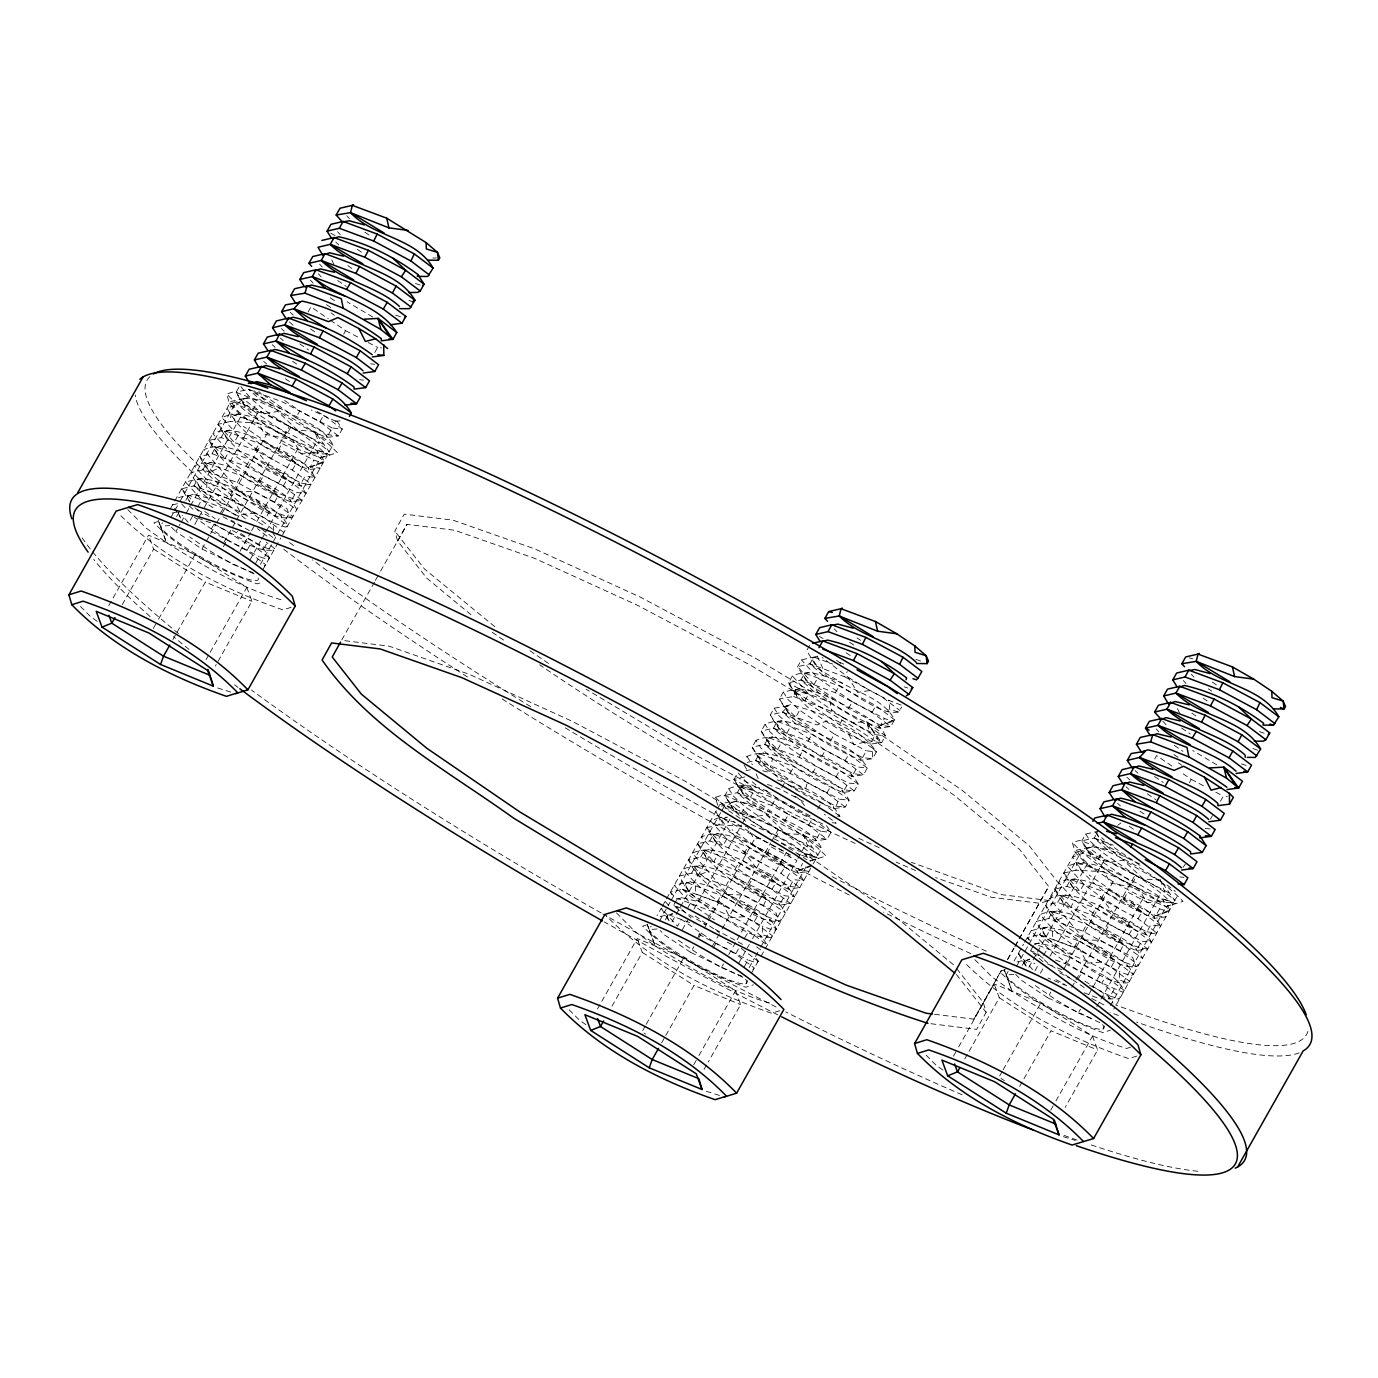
<?xml version="1.0" encoding="UTF-8"?>
<svg xmlns="http://www.w3.org/2000/svg" width="1378" height="1378" viewBox="0 0 1378 1378"><rect width="100%" height="100%" fill="white"/><g stroke="black" fill="none" stroke-linecap="round" stroke-linejoin="round"><path stroke-width="0.75" stroke-dasharray="5 3.75" d="M273.636 531.305L273.654 522.83C245.008 507.724 214.486 492.153 194.574 465.85C211.54 457.996 228.886 466.487 244.629 473.136C262.733 483.592 286.503 489.862 296.77 509.619L244.629 473.136M733.337 876.494L785.477 912.959C775.194 893.202 751.423 886.932 733.337 876.494C717.593 869.828 700.248 861.353 683.281 869.208C703.176 895.493 733.699 911.082 762.344 926.171L762.327 934.646L771.06 937.453L772.541 935.869L754.111 921.934L717.37 902.194L682.713 889.258L670.345 892.1L673.325 897.044M1090.325 921.865L1142.465 958.33C1132.182 938.573 1108.412 932.303 1090.325 921.865C1074.564 915.199 1057.219 906.724 1040.269 914.579C1060.164 940.864 1090.687 956.453 1119.332 971.542L1119.315 980.016L1128.048 982.824L1129.529 981.239L1111.099 967.304L1074.34 947.582L1039.684 934.629L1027.333 937.488L1029.314 940.778M235.655 515.32C218.172 504.176 199.569 492.256 190.732 472.654L202.979 469.777L237.361 482.576L274.584 502.522L292.928 516.423L290.551 517.87C270.57 519.454 254.585 503.642 237.929 495.012C222.96 484.677 207.355 473.791 199.827 456.566L212.005 453.672L246.145 466.332L283.213 486.141L302.023 500.317L290.448 501.85C259.529 488.363 225.561 471.207 208.922 440.46L221.135 437.567L255.326 450.261L292.343 470.07L311.118 484.229L299.526 485.745C268.607 472.258 234.656 455.119 218.017 424.355L230.264 421.479L231.056 414.089C253.001 413.142 272.672 425.94 291.929 434.776C303.763 442.062 318.146 447.712 324.054 461.32L322.521 462.905L310.257 467.004L278.39 450.33L243.406 426.336M771.06 937.453C750.7 939.107 734.422 923.363 717.525 914.458C702.556 904.123 686.967 893.237 679.44 876.012L691.687 873.118L726.051 885.916L763.274 905.88L781.636 919.763L779.242 921.21C759.261 922.795 743.276 906.982 726.619 898.353C711.651 888.035 696.045 877.131 688.518 859.906L700.696 857.013L734.836 869.673L771.904 889.482L790.714 903.675L779.138 905.191C748.22 891.704 714.269 874.565 697.612 843.801L709.825 840.924L744.017 853.602L781.05 873.411L799.808 887.57L788.233 889.086C757.314 875.598 723.347 858.46 706.707 827.696L718.971 824.819L719.747 817.43L727.308 817.188L721.331 819.221C737.178 845.196 770.009 861.009 797.311 872.997L808.903 871.464C780.086 866.538 755.799 846.023 732.114 829.677M1128.048 982.824C1107.688 984.478 1091.41 968.734 1074.513 959.829C1059.544 949.511 1043.938 938.607 1036.428 921.382L1048.675 918.506L1083.039 931.287L1120.262 951.251L1138.624 965.134L1136.23 966.581C1116.249 968.166 1100.264 952.353 1083.608 943.723C1068.639 933.406 1053.033 922.519 1045.506 905.277L1057.684 902.383L1091.824 915.044L1128.892 934.852L1147.702 949.046L1136.127 950.562C1105.208 937.074 1071.24 919.936 1054.601 889.172L1066.813 886.295L1101.005 898.973L1138.039 918.781L1156.797 932.94L1145.221 934.456C1114.302 920.969 1080.335 903.83 1063.695 873.066L1075.96 870.19L1076.735 862.8C1098.679 861.87 1118.35 874.651 1137.608 883.487C1149.441 890.791 1163.824 896.423 1169.733 910.031L1168.199 911.616L1155.935 915.715L1124.069 899.042L1089.085 875.047M747.221 762.361L755.557 760.467L790.007 773.351L826.817 793.108L845.265 807.06L835.929 806.199L805.269 790.352L770.681 767.029L772.541 758.641L760.897 748.013L755.988 740.382C772.955 732.562 790.3 741.002 806.044 747.668C824.147 758.124 847.918 764.394 858.184 784.151L854.343 790.955L842.768 792.488C811.849 779.001 777.898 761.845 761.242 731.098L765.083 724.294C782.049 716.439 799.395 724.914 815.121 731.563C833.225 742.019 857.013 748.288 867.279 768.046L863.438 774.849L851.862 776.382C820.943 762.895 786.976 745.739 770.336 714.993L774.178 708.189L788.457 705.794L782.497 712.099L770.336 714.993L775.211 722.589L786.821 733.217L821.598 757.039L853.499 773.747L863.438 774.849L844.99 760.897L808.042 741.088L773.454 728.204L761.242 731.098L766.151 738.711L777.778 749.339L812.589 773.196L844.438 789.852L854.343 790.955L835.998 777.054L799.257 757.332L764.721 744.378L752.147 747.186C768.803 777.95 802.754 795.089 833.673 808.576L845.265 807.06L849.106 800.256C838.823 780.499 815.053 774.212 796.949 763.774C781.171 756.987 763.929 748.822 746.91 756.488L744.981 759.898M772.541 758.641L807.336 782.497L805.269 790.352L790.266 785.649M697.923 937.574L700.851 930.891M788.371 713.718L784.96 706.518L790.92 704.485C820.358 713.081 858.735 725.379 876.374 751.94L872.532 758.761L860.957 760.277C830.038 746.79 796.071 729.651 779.431 698.887L793.711 696.493L795.778 689.258C816.258 687.984 835.085 701.385 853.326 709.291C865.16 716.594 879.543 722.244 885.468 735.852L881.627 742.656L870.035 744.172C839.116 730.684 805.165 713.546 788.509 682.782L792.35 675.978C809.334 668.192 826.645 676.546 842.389 683.264C860.492 693.702 884.28 699.99 894.546 719.747L890.705 726.55L879.13 728.084C848.211 714.579 814.26 697.44 797.604 666.694L801.445 659.89L818.188 656.169L812.245 658.202C822.27 678.579 845.679 688.19 863.593 700.627C874.496 706.087 885.468 713.993 898.335 712.03L901.729 707.052M835.929 806.199L839.202 799.154L849.106 800.256L830.745 786.356L794.004 766.633L759.467 753.68L755.557 760.467C778.983 785.098 822.098 785.202 840.012 816.362L836.274 816.017M274.584 502.522L277.96 495.443L264.662 483.075M763.274 905.88L766.65 898.783L753.353 886.416M1120.262 951.251L1123.638 944.154L1110.341 931.786M262.922 524.932C241.098 511.979 218.292 499.318 193.161 494.357L187.184 496.373L189.733 501.781L181.655 488.759L194.005 485.9L228.662 498.853L232.107 491.86L269.33 511.824L287.692 525.724L285.298 527.154L273.654 522.83M717.37 902.194L720.815 895.218L758.021 915.164L776.382 929.065L773.988 930.512L762.344 926.171M1074.34 947.582L1077.803 940.588L1115.009 960.535L1133.371 974.435L1130.976 975.882L1119.332 971.542M278.39 450.33L281.887 443.32L313.857 460.097L322.521 462.905M767.081 853.671L770.578 846.66L796.897 860.475L750.355 942.569M1124.069 899.042L1127.566 892.031L1159.535 908.808L1168.199 911.616M745.636 821.357L733.819 810.333L724.88 795.502L737.282 792.643L771.646 805.475L808.524 825.233L827.076 839.254C797.724 835.447 774.918 812.245 750.407 797.569L753.973 790.541L737.816 772.593L733.974 779.397C750.631 810.161 784.582 827.3 815.5 840.787L827.076 839.254L830.917 832.45L825.56 824.113M237.361 482.576L240.892 475.617L277.96 495.443M777.76 756.126L764.721 744.378L768.218 737.506L802.788 750.373L839.736 770.199L858.184 784.151L848.245 783.031L816.344 766.34L781.584 742.501L769.957 731.89L765.083 724.294M726.051 885.916L729.582 878.975L766.65 898.783M799.257 757.332L802.788 750.373M1083.039 931.287L1086.57 924.345L1123.638 944.154M323.107 444.06C293.256 428.679 260.029 413.073 240.03 385.358L236.189 392.162C247.248 416.087 271.828 428.679 293.066 442.183C303.952 447.643 314.925 455.55 327.775 453.603L333.132 445.215C322.865 425.457 299.095 419.188 280.991 408.732C268.899 404.874 256.429 396.347 243.338 398.604L236.31 404.787L227.094 408.25C243.751 439.014 277.701 456.152 308.62 469.64L320.213 468.124L310.257 467.004L313.857 460.097M811.229 866.245L798.947 870.345L802.547 863.438M1139.417 863.765C1123.518 856.754 1106.81 845.885 1089.016 847.315L1081.988 853.516L1072.773 856.978C1089.43 887.725 1123.38 904.864 1154.299 918.368L1165.891 916.835L1155.935 915.715L1159.535 908.808M793.711 696.493L831.916 711.582L852.775 722.554L866.779 721.745L881.627 742.656L871.568 741.485L839.529 724.69L804.873 700.885L793.332 690.309L788.509 682.782L801.031 679.974L835.275 692.755L872.016 712.443L890.705 726.55L880.611 725.362L848.538 708.533L813.898 684.745L797.604 666.694L809.919 663.817L844.559 676.753L847.281 671.568M290.81 427.111L287.141 434.018L252.622 410.334L241.098 399.792L236.189 392.162L248.591 389.302L282.938 402.118L319.834 421.892L338.385 435.913L342.226 429.109L335.801 419.101L335.887 421.341L343.622 420.324M814.122 691.704L801.031 679.974L804.683 673.119L839.305 686.037L875.874 705.657L894.546 719.747L893.099 721.331L880.611 725.362L884.4 718.541L893.099 721.331M728.721 788.698L733.63 796.312L745.154 806.871L779.5 830.452L775.831 837.359L741.312 813.675L729.789 803.133L724.88 795.502L728.721 788.698C742.914 782.428 757.762 786.614 771.094 792.918M1085.709 834.069L1090.618 841.682L1102.142 852.241L1136.488 875.822L1132.819 882.73L1098.3 859.045L1086.777 848.504L1081.868 840.873L1085.709 834.069L1098.145 831.227L1094.27 838.031L1081.868 840.873C1092.926 864.798 1117.506 877.39 1138.745 890.894C1149.648 896.355 1160.603 904.261 1173.453 902.314L1178.81 893.926M254.224 390.887C275.032 410.765 299.853 427.214 326.81 437.446L338.385 435.913L328.36 434.759L296.063 417.81L299.749 410.92L282.507 399.052M343.742 334.096L345.585 330.651L329.997 319.937M784.754 821.167L788.44 814.26L753.973 790.541L733.974 779.397L746.411 776.555M795.95 723.915L782.497 712.099L817.12 724.983L826.662 720.883L847.522 731.839L872.412 747.996L872.532 758.761L862.542 757.624L830.607 740.899L834.276 733.992L799.619 710.187L788.078 699.611L783.272 692.083L795.778 689.258L830.021 702.057L831.916 711.582M1189.421 782.807L1191.264 779.362L1180.86 772.231M207.268 497.699L194.005 485.9L197.743 479.079C218.361 477.839 237.223 491.188 255.585 499.18C267.401 506.484 281.784 512.116 287.692 525.724M308.104 311.996L310.928 306.846L328.257 318.749M695.959 901.04L681.852 897.698L677.459 898.542L712.116 911.495L748.857 931.218L767.288 945.17C749.339 913.993 706.225 913.855 682.713 889.258L686.433 882.42C707.052 881.179 725.913 894.529 744.275 902.521C756.091 909.825 770.474 915.457 776.382 929.065M830.607 740.899L795.864 717.077L799.619 710.187M835.998 777.054L839.736 770.199M1077.803 940.588L1043.422 927.79L1031.175 930.667C1054.738 959.381 1088.758 978.466 1122.794 992.126L1124.276 990.541C1106.327 959.364 1063.213 959.226 1039.684 934.629L1043.422 927.79C1064.04 926.55 1082.901 939.917 1101.263 947.892C1113.08 955.195 1127.462 960.828 1133.371 974.435M1154.73 759.002L1156.607 755.557L1172.196 766.271M223.425 546.687L227.181 539.831L194.35 517.25M713.063 948.322L715.888 943.172L681.318 919.402L677.528 926.257L661.251 908.205L657.048 915.664M821.598 757.039L825.353 750.183L790.627 726.361L779.018 715.75L774.178 708.189M839.529 724.69L843.284 717.835L808.662 694.047L788.509 682.782M848.538 708.533L852.293 701.678L817.705 677.907L801.445 659.89M1078.113 979.241L1081.868 972.386M812.589 773.196L816.344 766.34M374.799 352.561L377.624 347.445L381.637 347.911M862.542 757.624L866.314 750.786L876.374 751.94L872.412 747.996M1220.477 801.29L1223.302 796.157L1227.316 796.622M202.979 469.777L206.752 462.956L240.892 475.617M192.627 516.061L188.82 522.899L182.051 515.389M197.864 506.759L201.653 499.921L185.496 481.955L197.743 479.079L232.107 491.86M310.257 467.004L324.054 461.32C297.252 438.841 264.369 424.114 231.056 414.089L221.858 417.551L238.17 435.62L254.585 447.764L268.882 466.177L301.214 483.127L305.003 476.288L314.959 477.408C304.676 457.651 280.923 451.381 262.819 440.943C247.058 434.242 229.73 425.836 212.763 433.657L228.937 451.605L263.629 475.479L295.977 492.428L305.864 493.513C295.598 473.756 271.828 467.486 253.724 457.048C237.981 450.365 220.635 441.925 203.668 449.762L239.324 491.257L260.476 504.055L278.907 513.529L290.551 517.87L286.831 508.499L254.534 491.567L239.324 491.257L211.919 471.104L199.827 456.566M328.36 434.759L332.132 427.938L342.226 429.109L323.727 415.123L314.511 410.179M691.687 873.118L695.442 866.297L729.582 878.975M687.519 908.395L690.361 903.262L674.186 885.296L686.433 882.42L720.815 895.218M786.821 733.217L790.627 726.361M804.873 700.885L808.662 694.047L792.35 675.978M813.898 684.745L817.705 677.907M735.456 822.545L719.747 817.43L710.548 820.892L726.861 838.978L743.293 851.104L757.573 869.518L789.921 886.467L793.694 879.646L803.65 880.766C793.384 861.009 769.613 854.722 751.51 844.283C735.749 837.6 718.438 829.177 701.454 836.997L717.628 854.963L752.319 878.819L784.668 895.769L794.555 896.854C784.289 877.097 760.518 870.827 742.415 860.389C726.671 853.705 709.343 845.265 692.359 853.103L728.015 894.615L749.167 907.396L767.598 916.87L779.242 921.21L775.521 911.857L743.224 894.908L728.015 894.615L700.627 874.444L688.518 859.906M817.051 838.117L820.823 831.279L830.917 832.45L812.417 818.463L808.524 825.233M1048.675 918.506L1052.43 911.685L1086.57 924.345M1037.358 966.495L1034.516 971.628L1018.239 953.576L1022.338 952.629M1043.542 955.471L1047.349 948.632M1155.935 915.715L1169.733 910.031C1142.93 887.553 1110.048 872.825 1076.735 862.8L1067.537 866.262L1083.849 884.349L1100.281 896.475L1114.561 914.889L1146.892 931.838L1150.682 925.017L1160.638 926.137C1150.372 906.38 1126.601 900.092 1108.498 889.654C1092.737 882.971 1075.426 874.565 1058.442 882.368L1074.616 900.334L1109.307 924.19L1141.656 941.14L1151.543 942.242C1141.277 922.468 1117.506 916.198 1099.403 905.759C1083.659 899.076 1066.331 890.636 1049.347 898.473L1085.003 939.985L1106.155 952.766L1124.586 962.24L1136.23 966.581L1132.509 957.228L1100.212 940.278L1085.003 939.985L1057.615 919.815L1045.506 905.277M470.983 614.726L426.801 578.192L397.691 541.089L394.814 531.185L404.305 514.132L452.983 520.161L534.595 548.84L639.65 596.795L755.23 658.116L867.417 725.448L962.395 790.455L1029.159 845.679L1058.838 883.522L1049.347 900.575L1039.391 903.245L991.66 897.319L935.645 877.631M397.691 541.089L406.992 524.346L454.723 530.272L534.75 558.4L637.756 605.407L751.027 665.522L861.026 731.529L954.144 795.261L1019.582 849.399L1048.692 886.502L1019.341 938.762M786.855 740.02L773.454 728.204L777.261 721.383L811.883 734.267L848.848 754.093L867.279 768.046L857.305 766.926L825.353 750.183M823.217 675.616L809.919 663.817L813.709 656.996L832.863 664.144M777.778 749.339L781.584 742.501M934.508 1014.277L973.936 1019.169L1001.186 970.646M956.78 968.7L983.255 1002.443L986.131 1012.33L976.623 1029.383L930.064 1023.613M255.533 563.533L259.34 556.712L268.038 559.52L269.502 557.918L263.077 547.91L237.395 531.391M232.434 530.53L264.576 547.41L267.435 542.295M744.223 966.891L748.03 960.053L756.729 962.86L758.193 961.276L756.057 957.934M844.438 789.852L848.245 783.031M853.499 773.747L857.305 766.926M871.568 741.485L875.357 734.663L885.468 735.852L866.779 721.745L869.587 732.82L881.627 742.656M1089.464 985.201L1110.272 996.139L1114.061 989.318M1210.487 819.118L1212.382 815.707M176.625 516.578L179.588 511.29L171.406 513.202M264.214 566.324L265.661 564.722L246.92 550.597L250.744 543.776L214.124 524.157L194.935 517.008M665.316 919.918L668.278 914.63L672.757 913.803L666.797 915.819L669.329 921.227M752.905 969.664L754.352 968.079L735.628 953.938L738.487 948.822M1022.304 965.289L1025.266 960.001L1029.745 959.174L1023.785 961.189L1026.317 966.598M302.023 500.317C272.551 496.511 249.711 473.154 225.096 458.426L228.937 451.605M790.714 903.675C761.259 899.851 738.401 876.494 713.804 861.767L717.628 854.963M808.042 741.088L811.883 734.267M1147.702 949.046C1118.247 945.222 1095.389 921.865 1070.775 907.137L1074.616 900.334M108.793 605.579L148.514 535.215L195.125 554.369L246.834 587.39L251.95 601.273L215.364 666.074M280.974 599.723C239.841 587.51 202.514 565.307 166.445 542.587L160.485 526.241L162.449 522.779M170.459 508.585L230.936 401.446L243.338 398.604C268.727 421.565 304.4 428.351 329.29 452.018L314.58 431.193L297.682 430.367L277.701 411.419L263.766 413.744L236.31 404.787M170.769 517.715L173.938 512.099M174.989 510.222L179.209 502.746M180.277 500.886L236.224 401.773C269.261 413.934 302.523 430.108 327.223 455.687L281.835 536.076M122.246 604.649L153.613 549.099L148.514 535.215M254.155 573.971L201.963 548.995L175.85 531.615L180.07 524.14M181.138 522.279L185.358 514.786M186.409 512.926L189.578 507.311M190.629 505.45L241.305 415.691L229.575 403.875L226.698 393.97L234.226 391.61C271.673 405.373 309.361 423.701 337.369 452.69L320.592 457.772L297.682 449.142L267.418 433.071L241.305 415.691M252.622 410.334L256.463 403.513M194.729 524.467L197.898 518.869M198.949 516.991L203.169 509.515M204.22 507.638L259.116 410.403M153.302 628.437L157.488 621.03M158.539 619.187L195.125 554.369M201.963 548.995L215.691 524.691M216.742 522.83L220.962 515.338M222.03 513.477L267.418 433.071M223.942 542.398L231.332 529.324M232.382 527.447L235.552 521.831M236.603 519.971L289.397 426.474M172.922 639.53L176.057 633.966M177.107 632.123L205.339 582.119L251.95 601.273M240.013 551.252L250.503 532.683M251.554 530.84L255.74 523.399M256.79 521.556L297.682 449.142M250.055 559.795L260.614 541.089M261.665 539.211L315.51 443.854M206.063 659.614L209.215 654.05M210.248 652.207L246.834 587.39M260.408 564.343L276.255 536.3M277.305 534.44L320.592 457.772L327.223 455.687M262.836 569.734L280.785 537.954M374.471 582.222L341.555 640.288L389.268 646.196L469.295 674.324L572.301 721.349L685.572 781.447L795.571 847.453L888.689 911.202L954.144 965.323M375.333 580.448L379.742 572.869M380.604 571.095L406.992 524.346M597.484 1008.937L637.204 938.573L683.815 957.71L735.542 990.748L740.641 1004.614L708.24 1062.025M769.665 1003.063C728.549 990.868 691.222 968.648 655.136 945.928L649.193 929.582L651.139 926.137M662.318 906.311L665.488 900.695M666.539 898.835L719.643 804.804C736.627 797.035 753.921 805.355 769.682 812.073C787.785 822.528 811.556 828.798 821.839 848.555L816.465 856.944L806.406 856.892L797.483 853.705M755.988 740.382L752.147 747.186L757.659 755.471L770.681 767.029M783.272 692.083L779.431 698.887L784.271 706.449L795.864 717.077M809.575 645.49L806.698 650.588L815.638 665.419M659.459 921.055L670.018 902.349M671.086 900.489L720.694 812.607M721.745 810.729L724.914 805.114C757.952 817.275 791.213 833.449 815.931 859.028L811.694 866.504M611.987 1006.147L642.303 952.439L637.204 938.573M671.947 921.882L675.099 916.267M676.167 914.389L729.995 819.032M741.312 813.675L745.154 806.871M682.368 929.685L687.639 920.332M693.978 909.118L741.485 824.974M742.535 823.097L747.806 813.761M645.145 1026.231L642.01 1031.777L645.576 1034.068M646.179 1024.371L683.815 957.71M742.845 977.312L690.654 952.353L693.823 946.738M699.111 937.385L703.331 929.909M704.382 928.031L707.551 922.433M708.602 920.556L756.109 836.412L733.475 821.357M712.633 945.756L721.09 930.787M722.141 928.927L770.698 842.905M771.749 841.045L778.088 829.814M661.612 1042.87L664.764 1037.307M665.798 1035.464L694.03 985.459L740.641 1004.614M678.321 940.261L699.49 954.765L721.366 967.597L723.467 963.894M728.704 954.61L736.041 941.605M737.092 939.744L786.373 852.482M738.746 963.136L749.305 944.43M797.862 858.425L804.201 847.194M693.72 1064.815L697.905 1057.408M698.939 1055.548L735.542 990.748M749.115 967.7L754.386 958.347M755.437 956.47L759.674 948.994M760.725 947.134L806.113 866.728M751.527 973.092L759.967 958.123M761.035 956.263L764.204 950.648M765.255 948.77L810.815 868.054M745.808 983.823L747.617 980.602M704.055 1069.431L707.19 1063.868M1007.525 959.433L1013.864 948.202M1014.914 946.341L1018.084 940.726M1019.134 938.866L1048.692 886.502M973.936 1019.169L1001.393 970.543M1007.714 959.329L1014.053 948.116M1015.104 946.238L1018.273 940.64M953.421 1056.151L957.607 1048.744M958.657 1046.901L994.193 983.944L1040.803 1003.081L1092.513 1036.118L1097.629 1049.984L1065.211 1107.395M1130.442 1047.263L1126.653 1048.434C1085.537 1036.239 1048.193 1014.019 1012.124 991.299L1006.181 974.952L1008.128 971.507M1014.036 961.034L1023.527 944.206M1024.595 942.328L1076.614 850.174L1089.016 847.315C1114.423 870.276 1150.079 877.063 1174.969 900.73L1160.259 879.905L1143.361 879.078L1123.38 860.13L1109.445 862.473L1081.988 853.516M1016.447 966.426L1028.057 945.859M1029.125 943.982L1081.902 850.502C1114.94 862.645 1148.201 878.819 1172.902 904.399L1113.786 1009.109M964.807 1058.924L999.291 997.81L994.193 983.944M1028.918 967.253L1032.088 961.637M1033.155 959.777L1086.984 864.402L1075.253 852.586L1072.377 842.681L1079.904 840.322C1117.351 854.084 1155.04 872.429 1183.047 901.401L1166.27 906.483L1143.361 897.853L1113.097 881.782L1086.984 864.402M1098.3 859.045L1102.142 852.241M1040.407 973.195L1043.577 967.58M1049.915 956.366L1104.794 859.131M1002.133 1071.602L998.981 1077.148L1004.338 1080.576M1003.167 1069.741L1040.803 1003.081M1099.833 1022.683L1047.642 997.724L1050.811 992.108M1063.489 969.664L1113.097 881.782M1071.74 987.389L1074.909 981.773M1075.96 979.896L1135.076 875.185M1019.651 1086.381L1051.018 1030.83L1097.629 1049.984M1035.309 985.632L1056.478 1000.135L1078.354 1012.968L1080.455 1009.264M1088.844 994.399L1091.979 988.836M1093.03 986.975L1143.361 897.853M1096.785 1006.629L1099.954 1001.031M1101.005 999.153L1161.189 892.565M1050.708 1110.186L1054.893 1102.779M1055.927 1100.919L1092.513 1036.118M1110.323 1005.595L1166.27 906.483L1172.902 904.399M1102.796 1029.194L1104.605 1025.973M259.77 482.266L263.629 475.479M748.478 885.623L752.319 878.819M844.99 760.897L848.848 754.093M1105.466 930.994L1109.307 924.19M872.016 712.443L875.874 705.657M212.005 453.672L215.898 446.868L250.073 459.563L287.106 479.372L305.864 493.513M221.135 437.567L225.027 430.78L259.253 443.509L296.236 463.301L314.959 477.408M700.696 857.013L704.589 850.209L738.763 862.904L775.797 882.712L794.555 896.854M709.825 840.924L713.718 834.121L747.944 846.85L784.943 866.641L803.65 880.766M1057.684 902.383L1061.577 895.579L1095.751 908.274L1132.785 928.083L1151.543 942.242M1066.813 886.295L1070.706 879.491L1104.932 892.221L1141.931 912.012L1160.638 926.137M283.213 486.141L287.106 479.372L273.757 466.97M292.084 499.215L295.977 492.428M750.493 804.425L737.282 792.643L741.157 785.856L775.573 798.706L810.574 817.481M780.775 902.556L784.668 895.769M1137.763 947.926L1141.656 941.14M292.343 470.07L296.236 463.301L282.834 450.864M319.834 421.892L323.727 415.123M817.671 809.179L821.564 802.392L784.754 782.652L777.106 779.793M771.904 889.482L775.797 882.712L762.447 870.31M781.05 873.411L784.943 866.641L771.542 854.222M1128.892 934.852L1132.785 928.083L1119.436 915.698M1138.039 918.781L1141.931 912.012L1128.53 899.593M185.823 500.3L188.769 495.202L193.161 494.357M676.477 900.247L673.532 905.329L679.457 910.582M1033.466 945.618L1030.52 950.717L1043.869 962.516M246.145 466.332L250.073 459.563M283.851 532.528L265.42 518.576L269.33 511.824L255.585 499.18M734.836 869.673L738.763 862.904M754.111 921.934L758.021 915.164L744.275 902.521M1091.824 915.044L1095.751 908.274M1111.099 967.304L1115.009 960.535L1101.263 947.892M255.326 450.261L259.253 443.509M781.808 787.716L784.754 782.652M771.646 805.475L775.573 798.706M744.017 853.602L747.944 846.85M1101.005 898.973L1104.932 892.221M214.124 524.157L210.179 530.909L246.92 550.597M826.817 793.108L830.745 786.356M238.17 435.62L234.174 442.321L218.017 424.355M726.861 838.978L722.882 845.661L706.707 827.696M790.007 773.351L794.004 766.633M1083.849 884.349L1079.852 891.032L1063.695 873.066M835.275 692.755L839.305 686.037M220.394 513.184L223.425 508.155L239.961 517.026M708.068 918.213L712.116 911.495M1055.462 960.001L1065.056 963.584L1069.104 956.866L1105.845 976.589L1124.276 990.541M744.688 937.815L748.857 931.218M1099.937 995.674L1108.859 998.861L1118.97 998.929L1120.435 997.345L1101.677 983.186L1105.845 976.589M1183.065 867.348L1185.373 864.109M219.739 527.223C236.637 536.128 252.932 551.855 273.292 550.218L274.756 548.633L266.23 542.191M1117.765 825.388L1120.865 822.924M211.919 471.104L219.86 467.728M700.627 874.444L708.55 871.068M1057.615 919.815L1065.538 916.439M798.947 870.345L812.744 864.661M880.611 725.362L894.546 719.747M247.696 397.742L241.736 399.775L245.129 406.992M238.601 413.848L232.641 415.88L236.034 423.08M809.11 672.275L803.15 674.307L806.543 681.524M800.015 688.38L794.055 690.412L797.449 697.63M781.843 720.573L775.883 722.606L779.276 729.823M772.748 736.679L766.788 738.711L770.181 745.929M763.653 752.784L757.693 754.817L761.087 762.034M745.481 784.995L739.521 787.01L742.914 794.228M736.386 801.083L730.426 803.116L733.819 810.333M1093.374 846.454L1087.414 848.486L1090.808 855.704M1084.279 862.559L1078.319 864.592L1081.713 871.809M229.523 429.953L223.546 431.969L226.939 439.186M220.428 446.041L214.468 448.074L217.845 455.291M211.334 462.147L205.374 464.179L208.767 471.379M202.256 478.252L196.279 480.285L199.672 487.485M718.214 833.294L712.254 835.326L715.63 842.526M709.119 849.399L703.159 851.415L706.552 858.632M700.024 865.487L694.064 867.52L697.457 874.737M690.946 881.593L684.969 883.625L688.363 890.825M677.873 899.042L681.852 897.698M1075.202 878.664L1069.242 880.697L1072.618 887.897M1066.107 894.77L1060.147 896.785L1063.54 904.002M1057.012 910.875L1051.052 912.891L1054.446 920.108M1047.935 926.963L1041.957 928.996L1045.351 936.196M1034.861 944.412L1038.84 943.069L1052.947 946.41M229.575 403.875L236.224 401.773M157.747 521.607L153.974 522.779C181.999 551.768 219.688 570.096 257.135 583.876L262.767 582.102M717.697 805.234L715.406 797.311L722.916 794.951C760.363 808.714 798.069 827.058 826.077 856.031L809.282 861.112L815.931 859.028M721.59 806.164L724.914 805.114M646.437 924.948L642.682 926.137C670.69 955.109 708.378 973.436 745.825 987.216L753.353 984.857M1075.253 852.586L1081.902 850.502M1005.303 969.716L999.67 971.507C1027.678 1000.48 1065.366 1018.824 1102.813 1032.587L1110.341 1030.227M291.12 607.354L282.955 609.903C223.253 589.147 164.051 559.003 119.059 513.994M779.81 1010.694L771.646 1013.243C711.324 992.246 651.467 961.741 606.303 915.888M1136.798 1056.065L1128.634 1058.614C1068.932 1037.858 1009.747 1007.714 964.738 962.722M864.351 742.122L854.084 744.809L847.522 731.839M172.56 504.865L184.841 501.988M660.096 916.542L668.278 914.63L693.237 923.932M1017.085 961.913L1025.266 960.001L1034.861 963.584M178.468 497.579L188.769 495.202L223.425 508.155M746.135 770.715L750.304 769.768M784.96 706.518L788.457 705.794M1038.84 943.069L1034.447 943.913L1069.104 956.866M901.109 705.054L888.913 700.42L869.811 690.516L857.529 692.393L848.073 677.201L822.27 657.513M313.926 452.776L301.489 453.999L292.446 439.668L264.49 434.208L258.53 423.046L230.264 421.479M1159.604 901.505L1147.168 902.711L1138.125 888.379L1110.186 882.919L1104.209 871.757L1075.96 870.19M159.142 522.589L160.485 526.241L169.821 525.535M647.143 924.104L649.193 929.582L658.512 928.875M1004.131 969.475L1006.181 974.952L1013.64 974.384M255.223 513.357L241.443 514.373L234.071 500.559L206.907 490.62L206.683 480.405M743.913 916.697L730.133 917.731L722.761 903.899L695.597 893.96L695.373 883.746M1100.901 962.068L1087.121 963.101L1079.749 949.27L1052.585 939.331L1052.361 929.116M432.847 258.013L436.344 257.944M718.971 824.819L747.221 826.387L753.198 837.548L763.171 839.495M301.214 483.127L311.118 484.229M789.921 886.467L799.808 887.57M1146.892 931.838L1156.797 932.94M359.555 379.691L363.534 380.139M1205.233 828.402L1215.172 829.522M370.596 363.792L374.592 364.257M832.14 822.683L836.17 823.166L824.389 814.26M1179.826 876.89L1183.874 877.355M1049.347 900.575L1000.669 894.546L911.289 862.301M733.974 779.397L738.866 787.027L753.973 790.541M762.637 770.784L768.683 772.214M793.332 690.309L808.662 694.047M1189.266 657.892L1192.831 658.839M217.655 687.966L231.676 692.376M1063.351 1136.695L1075.357 1140.45M706.363 1091.324L720.367 1095.717M395.71 315.2L400.929 316.871M1241.389 763.912L1246.608 765.6M898.335 712.03L889.654 709.257L888.913 700.42M264.576 547.41L273.292 550.218M1110.272 996.139L1118.97 998.929M415.536 283.523L420.79 285.212M1259.458 731.666L1264.711 733.372M319.093 450.795L327.775 453.603M904.226 686.864L907.723 688.001M1164.772 899.507L1173.453 902.314M807.801 854.136L816.465 856.944M915.905 659.39L921.537 661.354M915.647 870.586L896.096 862.094M335.887 421.341L311.256 409.972M822.804 824.044L799.946 813.33L763.808 789.146M1107.481 849.795L1094.27 838.031L1113.355 845.145M1034.361 952.146L1030.52 950.717L1043.18 958.278M681.214 908.205L673.532 905.329L706.07 924.793L700.317 922.502M767.443 784.409L780.826 789.405L806.612 803.236M329.859 455.067C292.412 441.287 254.706 422.96 226.698 393.97M1175.537 903.779C1138.09 889.999 1100.402 871.671 1072.377 842.681M818.549 858.408L792.608 848.624L772.731 838.082M408.939 300.387L412.418 301.713M1252.878 748.443L1258.097 750.424M839.977 662.577L843.801 664.093M751.01 824.354C771.663 834.362 797.018 841.855 810.591 861.319M1047.711 964.049L1055.376 967.098M1057.305 967.873L1063.058 970.164M253.259 572.921L232.675 564.257L210.782 551.424L189.63 536.903M1078.354 1012.968L1093.322 1019.272M721.366 967.597L743.827 977.036M858.752 838.324L880.146 848.107M855.29 843.457C745.326 793.091 639.426 733.217 539.694 664.799M332.132 427.938L299.749 410.92M1168.785 892.772L1136.488 875.822M820.823 831.279L788.44 814.26M811.797 847.401L779.5 830.452M715.165 929.306L742.535 944.378M372.783 317.009L347.032 301.799M1216.722 764.807L1192.711 750.528M1161.826 882.058C1137.694 868.502 1109.962 855.583 1094.924 831.365M727.222 942.139L732.459 944.86M807.336 782.497L839.202 799.154M345.585 330.651L360.657 338.557M368.202 342.502L377.624 347.445M1191.264 779.362L1206.336 787.269M1215.758 792.212L1223.302 796.157M852.293 701.678L884.4 718.541M843.284 717.835L875.357 734.663M834.276 733.992L866.314 750.786M249.452 530.651L231.004 520.109M227.181 539.831L259.34 556.712M1091.772 998.482L1105.018 1005.423M715.888 943.172L748.03 960.053M810.212 815.897L698.422 756.591L586.236 689.258M756.109 836.412L784.495 851.483M844.559 676.753L881.128 696.355L899.8 710.445M1065.056 963.584L1101.677 983.186M223.047 516.819L241.339 526.637M1059.803 972.885L1074.461 980.723M1055.858 979.637L1065.039 984.547M698.87 934.267L735.628 953.938M228.662 498.853L265.42 518.576M330.72 233.158L336.163 236.189M819.41 636.498L823.045 638.514M1084.899 981.17L1108.756 996.621L1113.045 1003.305M782.497 712.099L815.121 731.563M773.454 728.204L806.044 747.668M809.919 663.817L842.389 683.264M1094.27 838.031L1126.67 857.443M280.991 408.732L248.591 389.302L261.803 401.084M1039.684 934.629L1072.136 954.058M737.282 792.643L769.682 812.073M194.005 485.9L226.457 505.347M197.485 509.567L210.145 517.129M682.713 889.258L715.148 908.688M801.031 679.974L833.311 699.369M764.721 744.378L796.949 763.774M755.557 760.467L787.871 779.879M852.775 722.554L869.587 732.82M807.87 846.833L803.271 834.534L817.998 855.359C791.196 832.88 758.313 818.153 725 808.145L732.028 801.944L752.474 817.102L766.392 814.76L786.373 833.707L803.271 834.534L821.839 848.555M781.137 843.009L806.957 859.786M848.073 677.201L869.811 690.516M1084.193 987.509L1048.072 963.325L1037.737 953.679M999.291 997.81L1051.018 1030.83M153.613 549.099L205.339 582.119M642.303 952.439L694.03 985.459M1100.281 896.475L1118.815 908.343M254.585 447.764L273.137 459.615M743.293 851.104L761.827 862.972M1047.642 997.724L1021.529 980.344L1015.672 974.418M728.669 810.712L742.604 819.979M690.654 952.353L664.558 934.973L660.148 930.529M1108.498 889.654L1141.931 912.012M1099.403 905.759L1132.785 928.083M1081.23 937.97L1115.009 960.535M262.819 440.943L296.236 463.301M253.724 457.048L287.106 479.372M235.552 489.242L269.33 511.824M751.51 844.283L784.943 866.641M742.415 860.389L775.797 882.712M724.242 892.582L758.021 915.164M1129.34 826.369L1136.247 831.037M285.384 378.812L290.569 382.309M794.83 796.157L800.015 799.653L805.148 806.492M494.788 626.663L424.51 569.028L394.814 531.185M529.962 650.743L551.062 665.178M492.256 632.313L506.312 641.941M1181.601 728.032L1190.247 733.974M1174.297 745.36L1182.961 751.32M1173.987 754.593L1179.189 758.158M1154.557 776.503L1163.239 782.463M1147.254 793.831L1155.953 799.791M1139.968 811.177L1145.187 814.742M337.644 280.509L346.291 286.452M330.358 297.837L335.543 301.403M326.569 304.693L331.771 308.259M1140.019 865.35L1107.395 842.94L1101.625 837.669M310.601 328.98L317.56 333.734M299.836 343.932L308.534 349.891M292.532 361.26L297.769 364.843M296.063 417.81L258.823 391.593M1212.295 682.076L1217.497 685.658M1208.317 688.793L1211.762 691.153M1203.063 698.078L1209.97 702.832M364.877 232.176L370.079 235.741M357.384 249.366L362.569 252.932M857.047 637.893L860.509 640.288M849.606 642.234L854.773 645.782M846.075 652.707L851.259 656.272M201.653 499.921L213.745 508.241M204.788 511.514L215.157 518.645M690.361 903.262L714.527 919.901M695.201 916.043L719.402 932.682M942.896 1070.069L936.248 1065.349L924.69 1053.705M97.218 621.357L90.569 616.621L79.011 604.994M585.908 1024.698L579.277 1019.978L569.148 1009.798M1191.867 713.098L1198.464 717.835M347.824 265.575L354.422 270.312M1178.414 762.844L1181.876 765.358M836.549 660.355L843.491 665.385M330.996 312.875L334.458 315.39M1167.011 885.003L1175.451 891.377M333.132 445.215L314.58 431.193L319.179 443.492M250.744 543.776L269.502 557.918M756.625 946.824L763.446 951.974M741.14 948.409L758.193 961.276M821.564 802.392L840.012 816.362M261.837 529.152L275.238 539.28M189.286 505.933L195.211 511.169M1117.541 803.408L1120.435 805.975M263.715 361.415L266.609 363.981M752.267 781.791L759.588 788.319M1126.05 786.752L1128.944 789.405M335.819 242.115L338.816 244.871M280.354 338.023L283.265 340.693M272.207 344.672L275.118 347.325M1135.093 770.612L1138.004 773.265M1126.946 777.261L1129.857 779.914M1093.064 868.347L1081.541 857.805L1076.614 850.174M290.327 312.41L293.221 315.062M289.414 321.901L293.772 325.88M281.267 328.532L284.178 331.185M738.866 787.027L750.407 797.569M247.368 419.618L235.845 409.094L230.936 401.446M682.231 909.687L691.084 917.955M195.004 507.724L202.394 514.614M974.866 959.708L992.091 977.036L1012.124 991.299L1004.321 970.095M616.448 912.891L635.103 931.666L655.136 945.928L647.333 924.724M127.758 509.55L146.412 528.325L166.445 542.587L157.919 519.437M715.406 797.311L727.205 809.213M171.458 527.188L175.85 531.615M1162.739 721.09L1166.822 725.603M1156.142 728.876L1158.846 731.89M319.524 264.042L322.228 267.056M318.421 273.877L321.143 276.892M310.446 280.165L313.168 283.179M1191.264 674.204L1193.951 677.184M1183.323 680.508L1186.01 683.505M834.276 628.833L836.963 631.813M1054.601 889.172L1070.775 907.137M1027.333 937.488L1030.038 940.485M346.774 215.726L349.478 218.723M337.644 231.797L340.332 234.777M697.612 843.801L713.804 861.767M670.345 892.1L677.098 899.61M665.092 901.401L669.157 905.897M208.922 440.46L225.096 458.426M181.655 488.759L192.455 500.765M181.81 504.055L187.219 510.067M956.435 974.487L986.131 1012.33M746.91 756.488L752.405 764.756M866.779 721.745L877.665 738.694M272.172 531.805L276.461 538.488M787.923 853.757L790.18 857.34M1018.239 953.576L1026.179 966.753M744.051 764.945L748.03 771.542M715.802 811.608L724.725 826.421M661.251 908.205L669.191 921.382M174.541 508.155L180.501 518.042M1096.509 832.381L1099.902 839.598M178.107 512.478L180.639 517.887M1177.467 708.585L1179.93 713.976M817.206 656.031L822.942 668.606M331.788 259.874L334.251 265.265M756.195 773.919L758.468 779.414M1160.259 879.905L1164.858 892.203M888.121 709.722L888.224 711.978M879.026 725.827L879.13 728.084M869.949 741.932L870.035 744.172M860.854 758.038L860.957 760.277M851.759 774.143L851.862 776.382M842.664 790.231L842.768 792.488M833.587 806.337L833.673 808.576M1163.308 900.023L1163.394 902.263M1154.213 916.112L1154.299 918.368M1145.118 932.217L1145.221 934.456M815.397 838.547L815.5 840.787M806.319 854.653L806.406 856.892M797.225 870.741L797.311 872.997M788.13 886.846L788.233 889.086M326.707 435.19L326.81 437.446M317.612 451.295L317.715 453.551M308.534 467.4L308.62 469.64M299.439 483.506L299.526 485.745M1136.023 948.322L1136.127 950.562M1126.946 964.428L1127.032 966.667M1117.851 980.533L1117.937 982.772M1108.756 996.621L1108.859 998.861M779.052 902.952L779.138 905.191M769.957 919.057L770.044 921.296M760.863 935.162L760.949 937.402M290.345 499.611L290.448 501.85M281.267 515.699L281.353 517.956M263.077 547.91L263.164 550.149M258.134 578.037A56.102 8.354 29.4 0 1 213.745 564.102A56.102 8.354 29.4 0 1 160.485 526.241M1102.538 1024.577A56.102 8.354 29.4 0 1 1063.213 1014.794A56.102 8.354 29.4 0 1 1006.181 974.952M745.55 979.207A56.102 8.354 29.4 0 1 706.225 969.423A56.102 8.354 29.4 0 1 649.193 929.582M1307.86 1031.433A665.677 99.182 29.4 0 1 1115.646 1004.906M1096.974 997.793A665.677 99.182 29.4 0 1 1084.193 992.797M1066.813 985.804A665.677 99.182 29.4 0 1 1047.917 977.984M986.407 951.199A665.677 99.182 29.4 0 1 831.175 876.201M790.507 855.066A665.677 99.182 29.4 0 1 784.702 852.017M782.773 850.984A665.677 99.182 29.4 0 1 563.585 726.809M530.719 706.707A665.677 99.182 29.4 0 1 312.53 559.933M293.583 545.602A665.677 99.182 29.4 0 1 286.934 540.486M272.482 529.169A665.677 99.182 29.4 0 1 149.944 376.538M1299.265 1052.809A673.17 100.301 29.4 0 1 1136.574 1022.028M1118.436 1015.448A673.17 100.301 29.4 0 1 1110.151 1012.348M970.853 953.645A673.17 100.301 29.4 0 1 883.539 912.115M849.244 894.994A673.17 100.301 29.4 0 1 499.577 697.371M467.383 676.925A673.17 100.301 29.4 0 1 283.368 548.926M266.901 536.128A673.17 100.301 29.4 0 1 257.462 528.618M245.422 518.869A673.17 100.301 29.4 0 1 135.199 394.969M777.76 1014.845A665.677 99.182 29.4 0 1 604.356 921.968M238.049 687.433A665.677 99.182 29.4 0 1 234.553 684.814M189.027 649.417A665.677 99.182 29.4 0 1 173.542 636.705M150.133 616.603A665.677 99.182 29.4 0 1 93.704 559.416M1197.895 1171.266A673.17 100.301 29.4 0 1 1088.448 1143.981M1076.993 1140.037A673.17 100.301 29.4 0 1 1061.146 1134.37M962.154 1094.787A673.17 100.301 29.4 0 1 785.701 1011.883M776.09 1007.025A673.17 100.301 29.4 0 1 603.03 914.01M601.152 912.942A673.17 100.301 29.4 0 1 251.433 690.016M178.52 633.604A673.17 100.301 29.4 0 1 80.596 535.56"/><path stroke-width="1.5" d="M332.649 238.721L338.781 236.74C367.409 243.269 394.401 257.066 417.913 274.498L417.327 276.375L427.783 276.478L433.123 268.09C415.725 237.481 373.317 237.24 350.546 212.66L352.32 205.356L353.595 204.702M916.146 662.25C893.891 641.132 860.647 637.601 839.254 616L841.028 608.714L842.303 608.06M1180.378 686.778L1184.477 685.452C1213.088 691.98 1240.079 705.777 1263.592 723.209L1263.006 725.086L1273.461 725.207L1278.818 716.818C1261.404 686.192 1218.996 685.951 1196.225 661.371L1198.016 654.085L1199.291 653.43M295.581 303.108L290.724 295.547L305.02 293.152L307.087 285.918L341.331 298.716L343.225 308.241L380.896 329.48L392.919 339.315L396.761 332.494C378.106 303.143 337.937 298.423 312.341 276.616L299.818 279.441L303.677 285.47M1141.26 751.837L1136.419 744.258L1150.699 741.864L1152.766 734.629L1187.009 747.427L1188.904 756.953L1226.575 778.191L1238.615 788.027L1242.456 781.223L1223.767 767.115L1209.763 767.925M906.018 679.716L906.603 677.838C883.091 660.406 856.1 646.609 827.489 640.081L823.389 641.407M210.662 677.132L213.349 686.158L160.554 664.472L163.517 656.186L169.787 645.076M597.587 1018.583L600.498 1026.507L652.207 1059.527L698.818 1078.681L702.039 1089.498L649.245 1067.812L652.207 1059.527L658.477 1048.417M1054.359 1120.09L1059.027 1134.869L1006.233 1113.183L1009.196 1104.898L1015.465 1093.787M429.281 274.894L410.92 260.993L414.278 253.897L377.193 234.071L343.088 221.427L330.927 224.338L327.086 231.142L331.306 237.998M912.977 678.699L916.473 679.836L917.989 678.252L899.61 664.334L902.986 657.237L865.884 637.411L831.778 624.768L819.634 627.679L815.793 634.483L819.996 641.338M1274.96 723.622L1256.598 709.704L1259.957 702.608L1222.872 682.799L1188.766 670.156L1176.623 673.05L1172.764 679.854L1176.984 686.709M327.086 231.142L339.35 228.266L373.714 241.047L377.193 234.071M815.793 634.483L828.04 631.606L862.404 644.387L865.884 637.411M1172.764 679.854L1185.028 676.977L1219.392 689.758L1222.872 682.799M267.866 350.46L263.456 343.845L276.031 341.038L279.527 334.165L314.098 347.032L351.046 366.841L369.493 380.81L365.652 387.614L354.077 389.13L353.974 386.891C330.393 369.717 303.573 355.782 274.963 349.444L270.984 350.787M289.07 352.768L276.031 341.038L310.567 353.991L314.098 347.032M1113.545 799.188L1109.135 792.574L1121.709 789.749L1125.206 782.876L1159.776 795.761L1196.724 815.569L1215.172 829.522L1211.331 836.325L1199.756 837.858L1199.652 835.602C1176.071 818.446 1149.252 804.494 1120.641 798.155L1114.681 800.187M1134.749 801.496L1121.709 789.749L1156.245 802.702L1159.776 795.761M311.635 266.35L308.913 263.336L321.229 260.476L355.868 273.395L359.486 266.505L396.123 286.107L414.95 300.301L409.645 308.689L399.534 308.638M1160.018 718.076L1154.592 712.064L1166.908 709.188L1201.547 722.124L1205.164 715.216L1241.802 734.836L1260.629 749.012L1255.324 757.418L1247.228 757.366M344.603 296.012L325.432 288.364L312.341 276.616L315.975 269.778L350.615 282.697L387.184 302.316L405.855 316.406L402.014 323.21L390.439 324.726M1150.32 735.68L1145.497 728.152L1158.02 725.345L1161.654 718.489L1196.293 731.408L1232.862 751.027L1251.534 765.117L1247.693 771.921L1236.118 773.454M411.109 307.105L392.437 293.014L396.123 286.107M1256.788 755.816L1238.116 741.726L1241.802 734.836M322.969 255.481L318.008 247.248L330.255 244.354L364.739 257.204L368.46 250.348L405.666 270.295L424.045 284.195L420.204 290.999L417.655 292.412L408.611 292.532M822.787 649.141L853.43 660.544L857.15 653.689L894.356 673.635L912.736 687.536L908.894 694.34L906.362 695.752M1168.647 704.192L1163.687 695.959L1175.934 693.082L1210.418 705.915L1214.139 699.059L1251.345 719.006L1269.724 732.907L1265.882 739.728L1263.35 741.123L1254.307 741.243M365.652 387.614L347.308 373.714L351.046 366.841M1205.388 835.671L1211.331 836.325L1192.986 822.425L1196.724 815.569M339.35 228.266L343.088 221.427M828.04 631.606L831.778 624.768M1185.028 676.977L1188.766 670.156M277.46 335.371L272.551 327.74L284.764 324.863L288.57 318.042L323.175 330.927L360.158 350.753L378.588 364.705L374.747 371.509L363.172 373.042M399.431 306.381C376.556 285.453 343.07 281.939 321.229 260.476L325.019 253.655L359.486 266.505M340.521 642.148L332.236 657.013L361.346 694.116L426.801 748.254L519.919 811.986L629.918 877.993L743.19 938.108L846.195 985.115L926.223 1013.243L932.441 1014.019M1123.139 784.099L1118.23 776.469L1130.442 773.575L1134.249 766.754L1168.871 779.655L1205.836 799.481L1224.267 813.416L1220.426 820.22L1208.85 821.753M1245.212 757.349L1245.109 755.092C1222.234 734.181 1188.749 730.65 1166.908 709.188L1170.697 702.367L1205.164 715.216M412.418 301.713L414.95 300.301C396.967 269.123 353.836 268.951 330.255 244.354L334.096 237.55L368.46 250.348M363.069 370.785C340.159 349.857 306.674 346.291 284.764 324.863L319.351 337.748L323.175 330.927M818.963 647.712L822.787 640.908L857.15 653.689M1260.629 749.012C1242.646 717.835 1199.532 717.662 1175.934 693.082L1179.775 686.278L1214.139 699.059M1208.747 819.514C1185.855 798.585 1152.352 795.003 1130.442 773.575L1165.03 786.459L1168.871 779.655M77.805 492.583L143.26 376.659M71.777 604.718L83.128 601.17C139.643 620.875 195.728 649.52 237.774 692.789L226.44 696.338C169.907 676.632 113.823 647.987 71.777 604.718L68.9 594.814L116.165 511.083L137.662 504.572C194.195 524.26 250.279 552.905 292.325 596.192L295.202 606.079L247.919 689.81L235.69 693.616M249.194 382.154L245.284 376.056L249.125 369.252L261.613 366.427L296.063 379.312L332.873 399.052L351.321 413.004L349.392 416.414M258.341 366.548L254.362 359.951L258.22 353.147L270.777 350.339L305.313 363.275L342.054 383.015L360.416 396.916L356.558 403.72L344.982 405.235M263.456 343.845L267.298 337.042L279.527 334.165M272.551 327.74L276.392 320.936L288.57 318.042M281.646 311.652L285.487 304.848L299.767 302.437L293.807 308.741L281.646 311.652L285.539 317.715M290.724 295.547L294.565 288.743L307.087 285.918M299.818 279.441L303.66 272.637L315.975 269.778M308.913 263.336L312.754 256.532L325.019 253.655M341.555 221.014L336.18 215.037L340.022 208.233L352.32 205.356L386.736 218.189L426.129 242.614L437.463 252.381L439.84 257.875L438.376 260.27L427.8 260.149M114.942 617.602L111.807 623.166L101.989 627.076L96.219 611.35L148.996 633.036L207.561 670.431L213.349 686.158M560.467 1008.059L571.818 1004.528C628.351 1024.216 684.435 1052.861 726.482 1096.147L715.13 1099.678C658.598 1079.973 602.513 1051.345 560.467 1008.059L557.59 998.154L604.856 914.441L626.353 907.913C682.885 927.601 738.97 956.246 781.016 999.532M827.558 621.375L824.871 618.377L828.712 611.574L841.028 608.714L875.426 621.53L896.751 633.777L914.837 645.955L926.154 655.739L928.548 661.216L927.067 663.628L916.491 663.49M603.633 1020.96L600.498 1026.507L590.68 1030.417L584.909 1014.708L637.687 1036.394L696.252 1073.789L702.039 1089.498M917.989 678.252L921.83 671.448L902.986 657.237M724.38 1096.974L736.627 1093.15L783.893 1009.419C738.539 962.757 678.062 931.855 617.103 910.617M914.579 1043.542L961.844 959.811L983.341 953.283C1039.873 972.971 1095.958 1001.617 1138.004 1044.903L1140.881 1054.79L1093.615 1138.521L1072.118 1145.049C1015.586 1125.361 959.501 1096.716 917.455 1053.429L914.579 1043.542L926.826 1039.718C987.785 1060.957 1048.262 1091.858 1093.615 1138.521M1092.875 821.374L1094.804 817.964L1107.292 815.139L1141.742 828.023L1178.552 847.763L1197 861.732L1193.159 868.536L1181.583 870.052M1100.057 808.662L1103.899 801.858L1116.456 799.051L1150.992 812.004L1187.733 831.726L1206.094 845.627L1202.253 852.431L1190.661 853.964L1190.575 851.707C1166.563 833.19 1137.246 823.424 1112.528 805.837L1100.057 808.662L1105.018 816.913M1109.135 792.574L1112.976 785.753L1125.206 782.876M1118.23 776.469L1122.071 769.665L1134.249 766.754M1127.325 760.363L1131.166 753.559L1145.445 751.165L1139.485 757.469L1127.325 760.363L1132.199 767.959M1136.419 744.258L1140.261 737.454L1152.766 734.629M1154.592 712.064L1158.433 705.26L1170.697 702.367M1163.687 695.959L1167.528 689.155L1179.775 686.278M1184.546 666.745L1181.859 663.748L1185.7 656.944L1198.016 654.085L1232.414 666.9L1253.739 679.147L1271.825 691.325L1283.142 701.109L1285.536 706.587L1284.055 708.998L1273.479 708.86M959.57 1068.174L957.486 1071.877L947.668 1075.787L941.897 1060.078L994.675 1081.764L1053.24 1119.16L1059.027 1134.869M1178.052 883.935L1184.064 884.642L1187.905 877.82L1169.405 863.834L1132.561 844.077L1115.353 837.652M1229.52 804.132L1233.362 797.328L1229.4 793.366L1204.51 777.209L1183.65 766.254L1174.108 770.354L1139.485 757.469C1161.43 778.88 1194.915 782.48 1217.842 803.408L1217.945 805.648L1229.52 804.132L1229.4 793.366M1237.685 1166.856L1303.14 1050.932A673.17 100.301 29.4 0 0 810.402 648.091A673.17 100.301 29.4 0 0 139.815 379.26M374.747 371.509L356.299 357.557L360.158 350.753M1220.426 820.22L1201.978 806.268L1205.836 799.481M402.014 323.21L383.325 309.103L387.184 302.316M1243.662 771.456L1247.693 771.921L1229.004 757.814L1232.862 751.027M245.284 376.056L257.72 373.214L261.613 366.427M1097.181 823.355L1103.399 821.925L1107.292 815.139M335.698 410.92L328.963 405.821L332.873 399.052M1184.064 884.642L1165.512 870.603L1169.405 863.834M1189.128 868.054L1193.159 868.536L1174.659 854.549L1178.552 847.763M254.362 359.951L266.85 357.126L270.777 350.339M1144.842 825.25L1125.671 817.602L1112.528 805.837L1116.456 799.051M306.467 400.757L270.898 384.979L257.72 373.214L292.119 386.064L296.063 379.312M1130.597 847.453L1132.561 844.077M1181.48 867.813C1158.657 846.902 1125.154 843.422 1103.399 821.925L1137.815 834.775L1141.742 828.023M350.977 403.203L356.558 403.72L338.11 389.75L342.054 383.015M1202.253 852.431L1183.788 838.479L1187.733 831.726M351.321 413.004C333.407 381.861 290.293 381.758 266.85 357.126L301.317 370.01L305.313 363.275M1112.528 805.837L1146.996 818.721L1150.992 812.004M312.341 276.616L346.567 289.414L350.615 282.697M1236.014 771.198C1213.226 750.287 1179.706 746.842 1158.02 725.345L1192.263 738.126L1196.293 731.408M364.739 257.204L401.377 276.823L405.666 270.295L392.816 258.134M853.43 660.544L890.067 680.164L894.356 673.635L881.507 661.474M1210.418 705.915L1247.056 725.534L1251.345 719.006L1238.495 706.845M404.391 317.991L405.855 316.406M422.529 285.78L424.045 284.195L417.913 274.498M911.237 689.121L912.736 687.536M1268.208 734.491L1269.724 732.907M325.535 254.189L329.497 252.829L343.604 256.17M314.46 270.966L320.402 268.934L334.509 272.258M305.365 287.072L311.325 285.039L325.432 288.364M296.27 303.16L302.23 301.127C330.841 307.466 357.66 321.418 381.241 338.592L381.344 340.831L392.919 339.315L378.072 318.404L364.085 319.196M287.175 319.265L293.135 317.233C321.746 323.572 348.565 337.524 372.163 354.68M278.098 335.371L284.057 333.338L298.165 336.68M259.908 367.564L265.868 365.549L279.975 368.873M250.83 383.67L256.79 381.637L270.898 384.979M1169.216 703.572L1175.176 701.54L1189.283 704.881M1160.138 719.678L1166.098 717.645L1180.188 720.987M1153.024 735.111L1157.003 733.751L1171.111 737.092M1141.949 751.888L1147.908 749.856C1176.519 756.195 1203.339 770.13 1226.92 787.303M1132.871 767.977L1138.831 765.961L1152.938 769.286M1125.757 783.41L1129.736 782.049L1143.843 785.391M1105.587 816.293L1111.546 814.26L1125.671 817.602M68.9 594.814L81.147 591.007C142.106 612.245 202.583 643.13 247.919 689.81M557.59 998.154L569.837 994.348C630.797 1015.586 691.274 1046.488 736.627 1093.15M917.455 1053.429L928.806 1049.898C985.339 1069.586 1041.424 1098.232 1083.47 1141.518M387.683 348.6L375.643 338.781L365.394 341.468L358.831 328.498L337.972 317.543L328.429 321.642L293.807 308.741L307.242 320.574M1221.339 787.493L1211.073 790.18L1204.51 777.209M321.849 240.444L334.096 237.55M812.572 643.302L822.787 640.908M1161.654 718.489L1149.338 721.349L1145.497 728.152L1149.166 730.202M248.333 383.463L252.467 382.516L267.763 388.217M341.985 222.065L349.254 220.79L364.481 224.89M830.676 625.423L837.945 624.131L853.189 628.23M1189.49 670.466L1194.933 669.501L1210.16 673.601M336.18 215.037L350.546 212.66L388.94 227.87L408.06 230.419M824.871 618.377L839.254 616L877.631 631.21L896.751 633.777M1181.859 663.748L1196.225 661.371L1234.619 676.581L1253.739 679.147M372.249 356.936L383.842 355.403L383.721 344.655M1227.023 789.542L1238.615 788.027L1223.767 767.115L1226.575 778.191M377.848 354.732L383.842 355.403M388.906 338.85L392.919 339.315M1234.585 787.561L1238.615 788.027M1106.5 831.313L1116.576 833.69M828.712 611.574L832.278 612.521M128.412 507.276C189.372 528.515 249.849 559.399 295.202 606.079M974.091 955.987C1035.05 977.226 1095.527 1008.128 1140.881 1054.79M1269.965 724.07L1273.461 725.207M927.945 1023.354C780.516 975.968 645.059 898.525 513.529 818.067C446.661 769.975 370.045 729.117 322.09 659.993L331.581 642.94L380.259 648.969L461.871 677.666L566.944 725.603L682.506 786.941L794.693 854.257L889.671 919.264L954.816 973.144M305.02 293.152L343.225 308.241M1150.699 741.864L1188.904 756.953M1280.369 707.482L1284.055 708.998L1283.142 701.109L1271.997 697.664L1271.825 691.325M1055.806 1124.052L1009.196 1104.898L957.486 1071.877L954.558 1063.954M856.944 669.863L887.949 686.744L897.216 693.634M1219.392 689.758L1256.598 709.704M373.714 241.047L410.92 260.993M1201.547 722.124L1238.116 741.726M355.868 273.395L392.437 293.014M1192.263 738.126L1229.004 757.814M346.567 289.414L383.325 309.103M1165.03 786.459L1201.978 806.268M319.351 337.748L356.299 357.557M862.404 644.387L899.61 664.334M1137.815 834.775L1174.659 854.549M292.119 386.064L328.963 405.821M1145.221 859.734L1165.512 870.603M1156.245 802.702L1192.986 822.425M310.567 353.991L347.308 373.714M1146.996 818.721L1183.788 838.479M301.317 370.01L338.11 389.75M1139.485 757.469L1172.11 776.934M1130.442 773.575L1163.032 793.039M293.807 308.741L326.431 328.222M284.764 324.863L317.353 344.328M1175.934 693.082L1208.472 712.529M1166.908 709.188L1199.377 728.635M330.255 244.354L362.793 263.818M321.229 260.476L353.698 279.923M1103.399 821.925L1135.765 841.355M257.72 373.214L290.086 392.627M1158.02 725.345L1190.299 744.74M1121.709 789.749L1153.937 809.144M276.031 341.038L308.259 360.433M266.85 357.126L299.164 376.521M1196.225 661.371L1229.968 681.852M350.546 212.66L384.29 233.14M839.254 616L872.98 636.481M358.831 328.498L375.643 338.781M947.668 1075.787L1006.233 1113.183M101.989 627.076L160.554 664.472M590.68 1030.417L649.245 1067.812M1259.957 702.608L1278.818 716.818M1247.056 725.534L1265.882 739.728M414.278 253.897L433.123 268.09M401.377 276.823L420.204 290.999M890.067 680.164L908.894 694.34M380.896 329.48L378.072 318.404L396.761 332.494M1223.767 767.115L1234.654 784.065M1199.652 835.602L1206.094 845.627M378.072 318.404L388.975 335.354M207.94 669.398L210.128 675.341L163.517 656.186L111.807 623.166L108.879 615.243M1232.414 666.9L1234.619 676.581M875.426 621.53L877.631 631.21M386.736 218.189L388.94 227.87M927.067 663.628L926.154 655.739L915.009 652.294L914.837 645.955M438.376 260.27L437.463 252.381L426.319 248.953L426.129 242.614M153.337 373.972A665.677 99.182 29.4 0 1 749.735 606.509A665.677 99.182 29.4 0 1 1306.223 1014.776M88.123 552.147A665.677 99.182 29.4 0 1 805.217 809.386A665.677 99.182 29.4 0 1 1076.287 1145.669M1032.622 1129.822A665.677 99.182 29.4 0 1 781.602 1016.792M602.479 920.917A665.677 99.182 29.4 0 1 239.806 688.742M71.845 518.834A673.17 100.301 29.4 0 1 687.88 731.615A673.17 100.301 29.4 0 1 1235.188 1168.165"/></g></svg>
